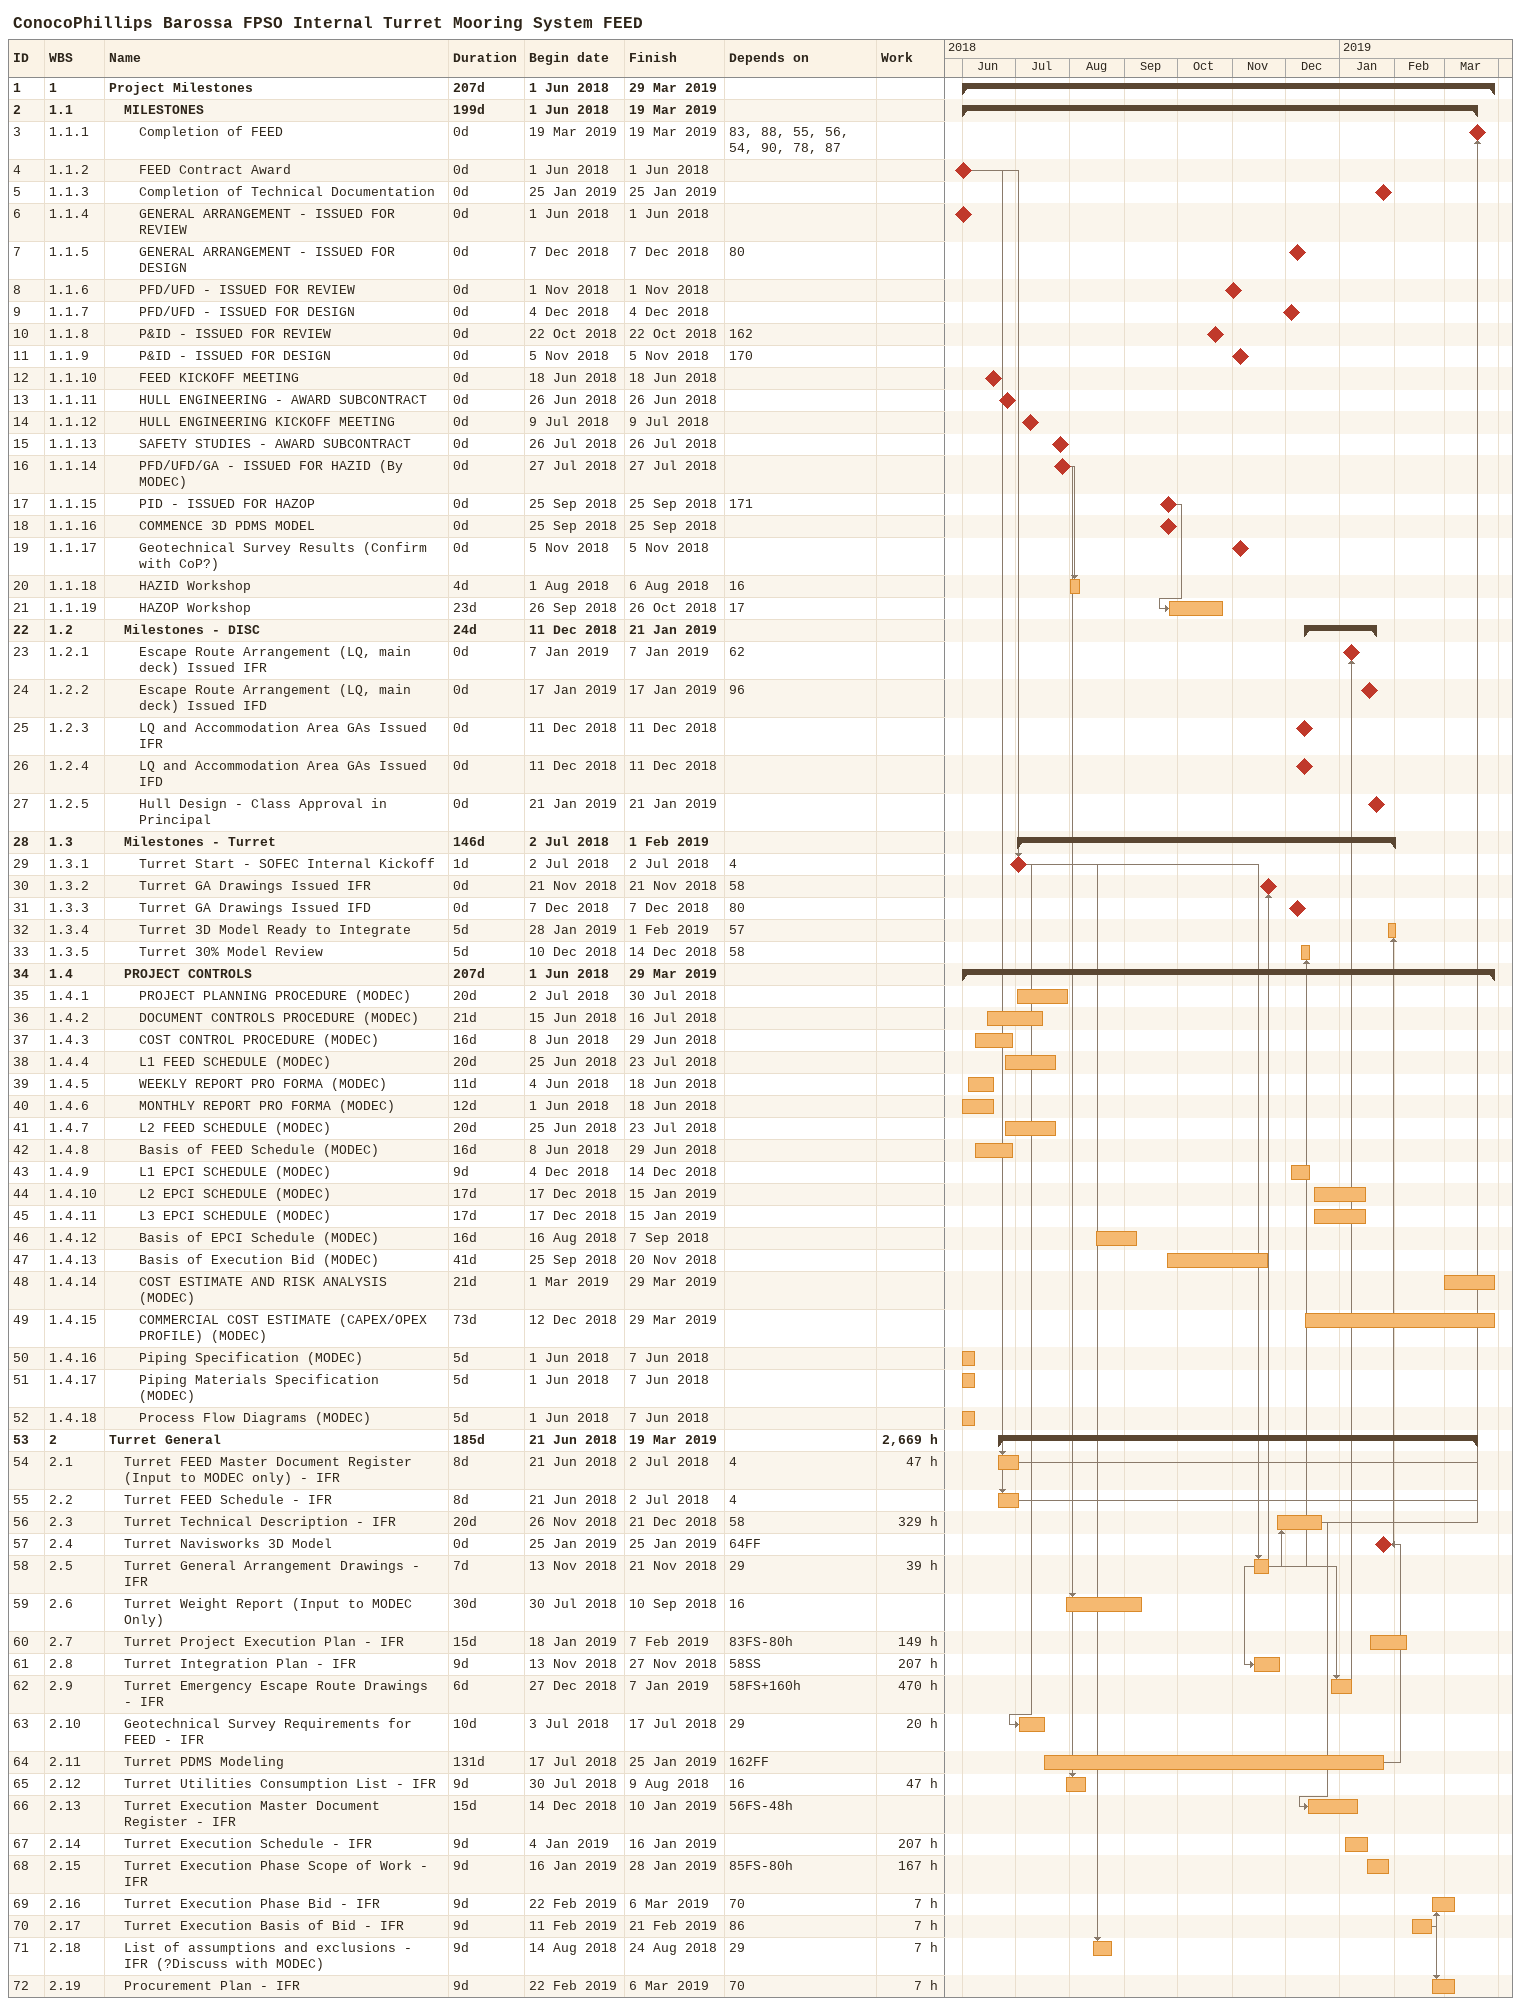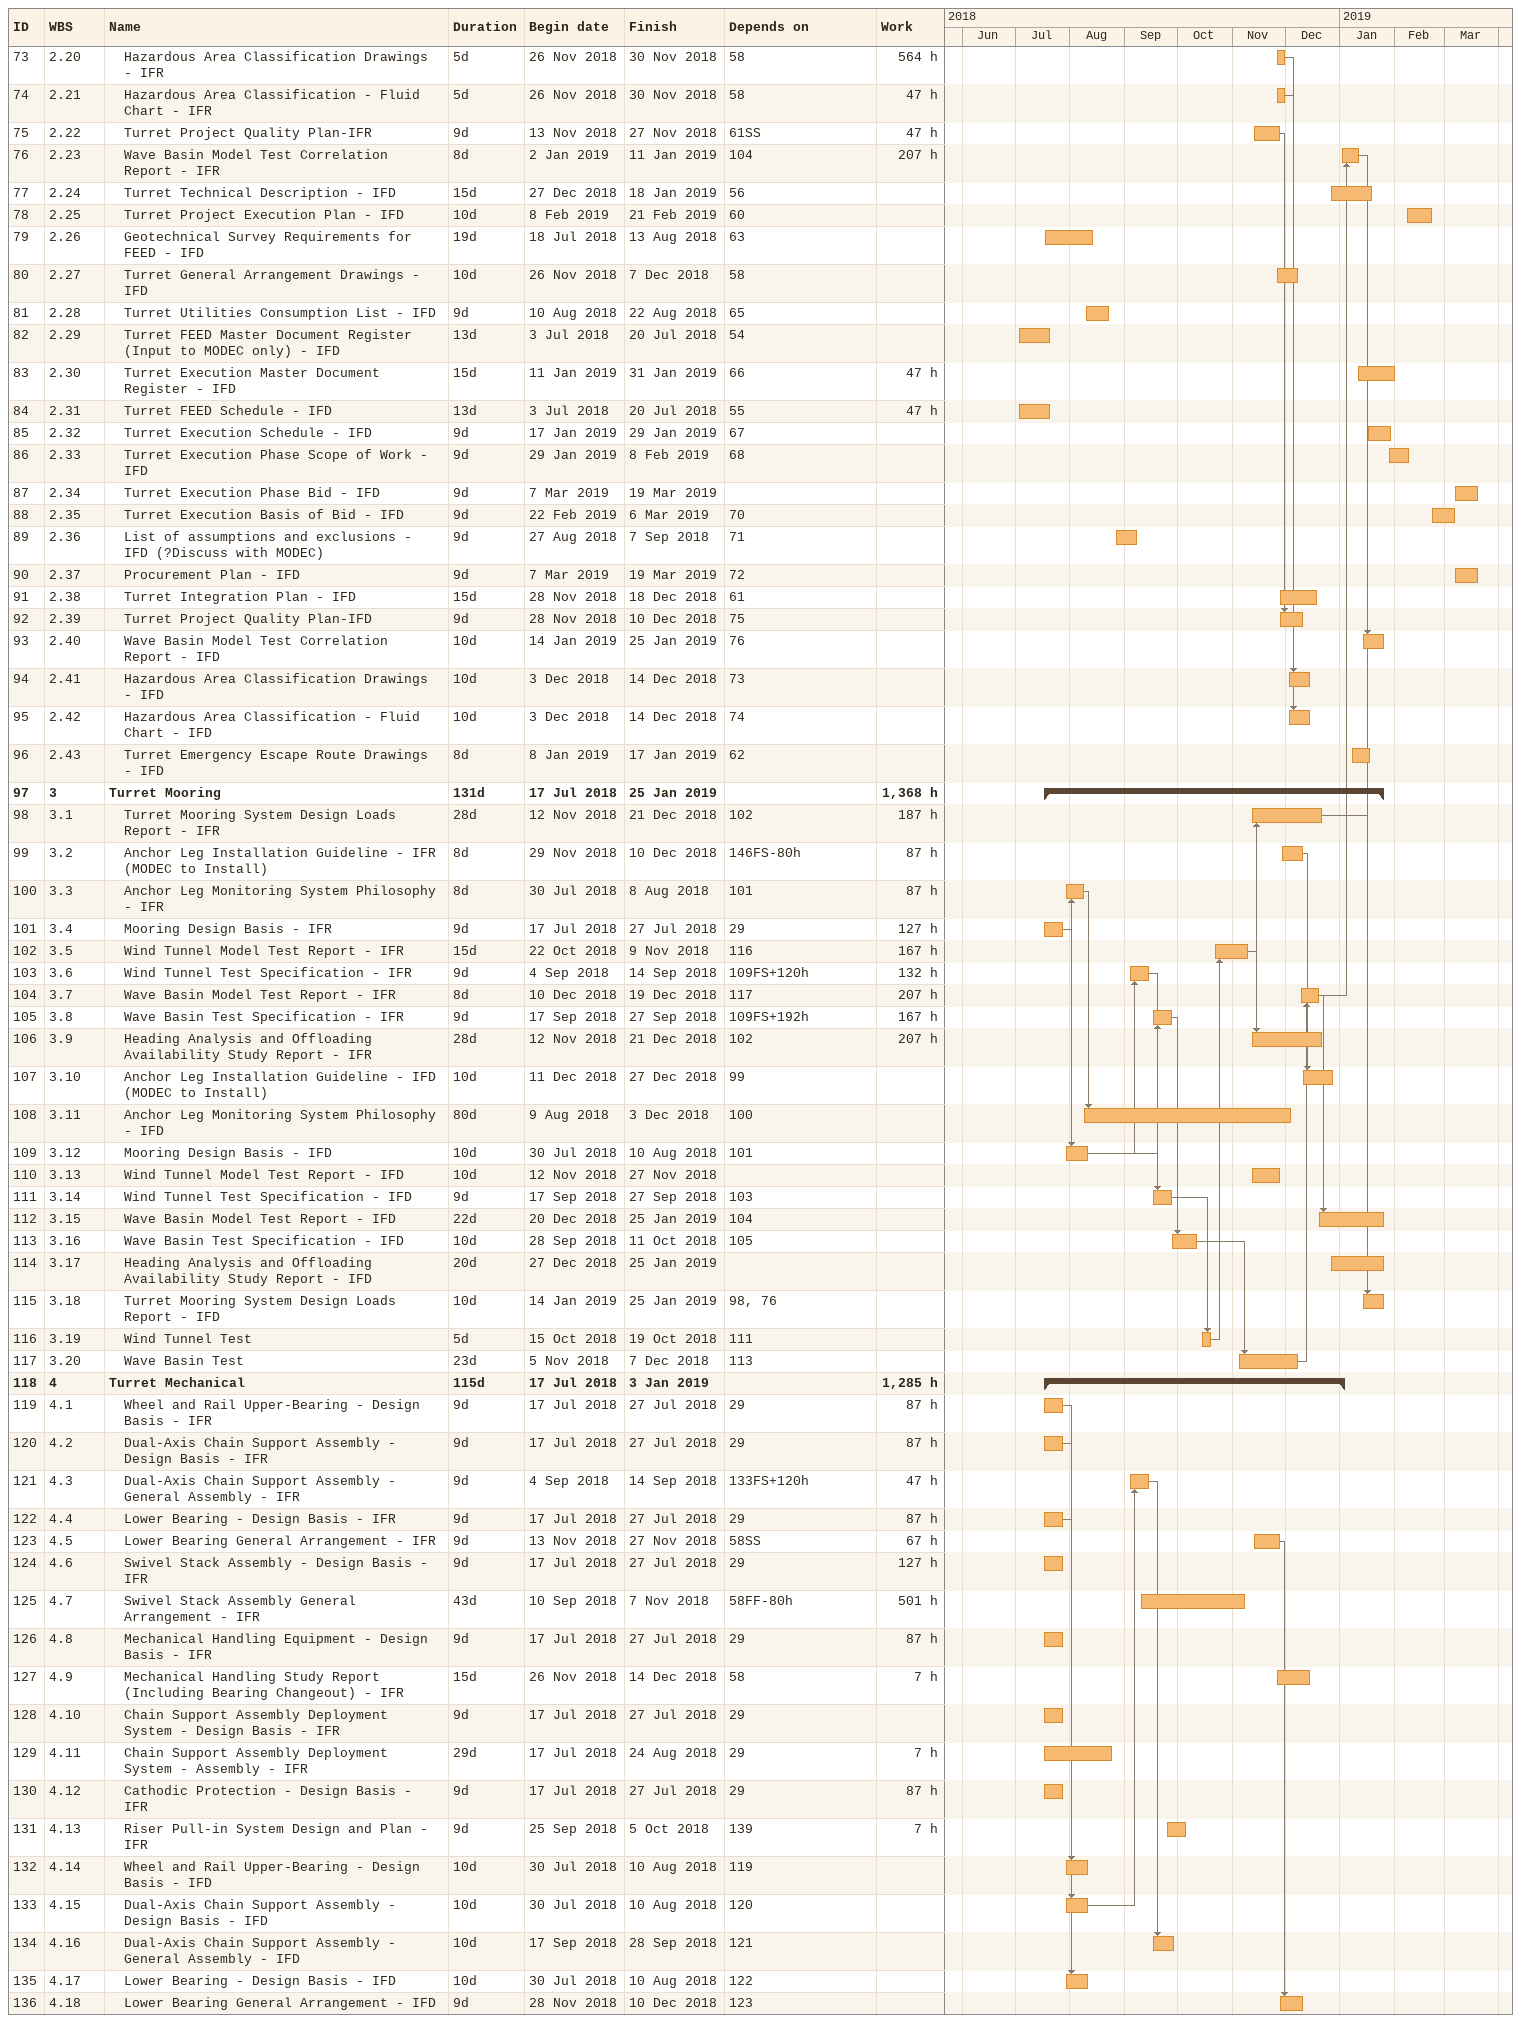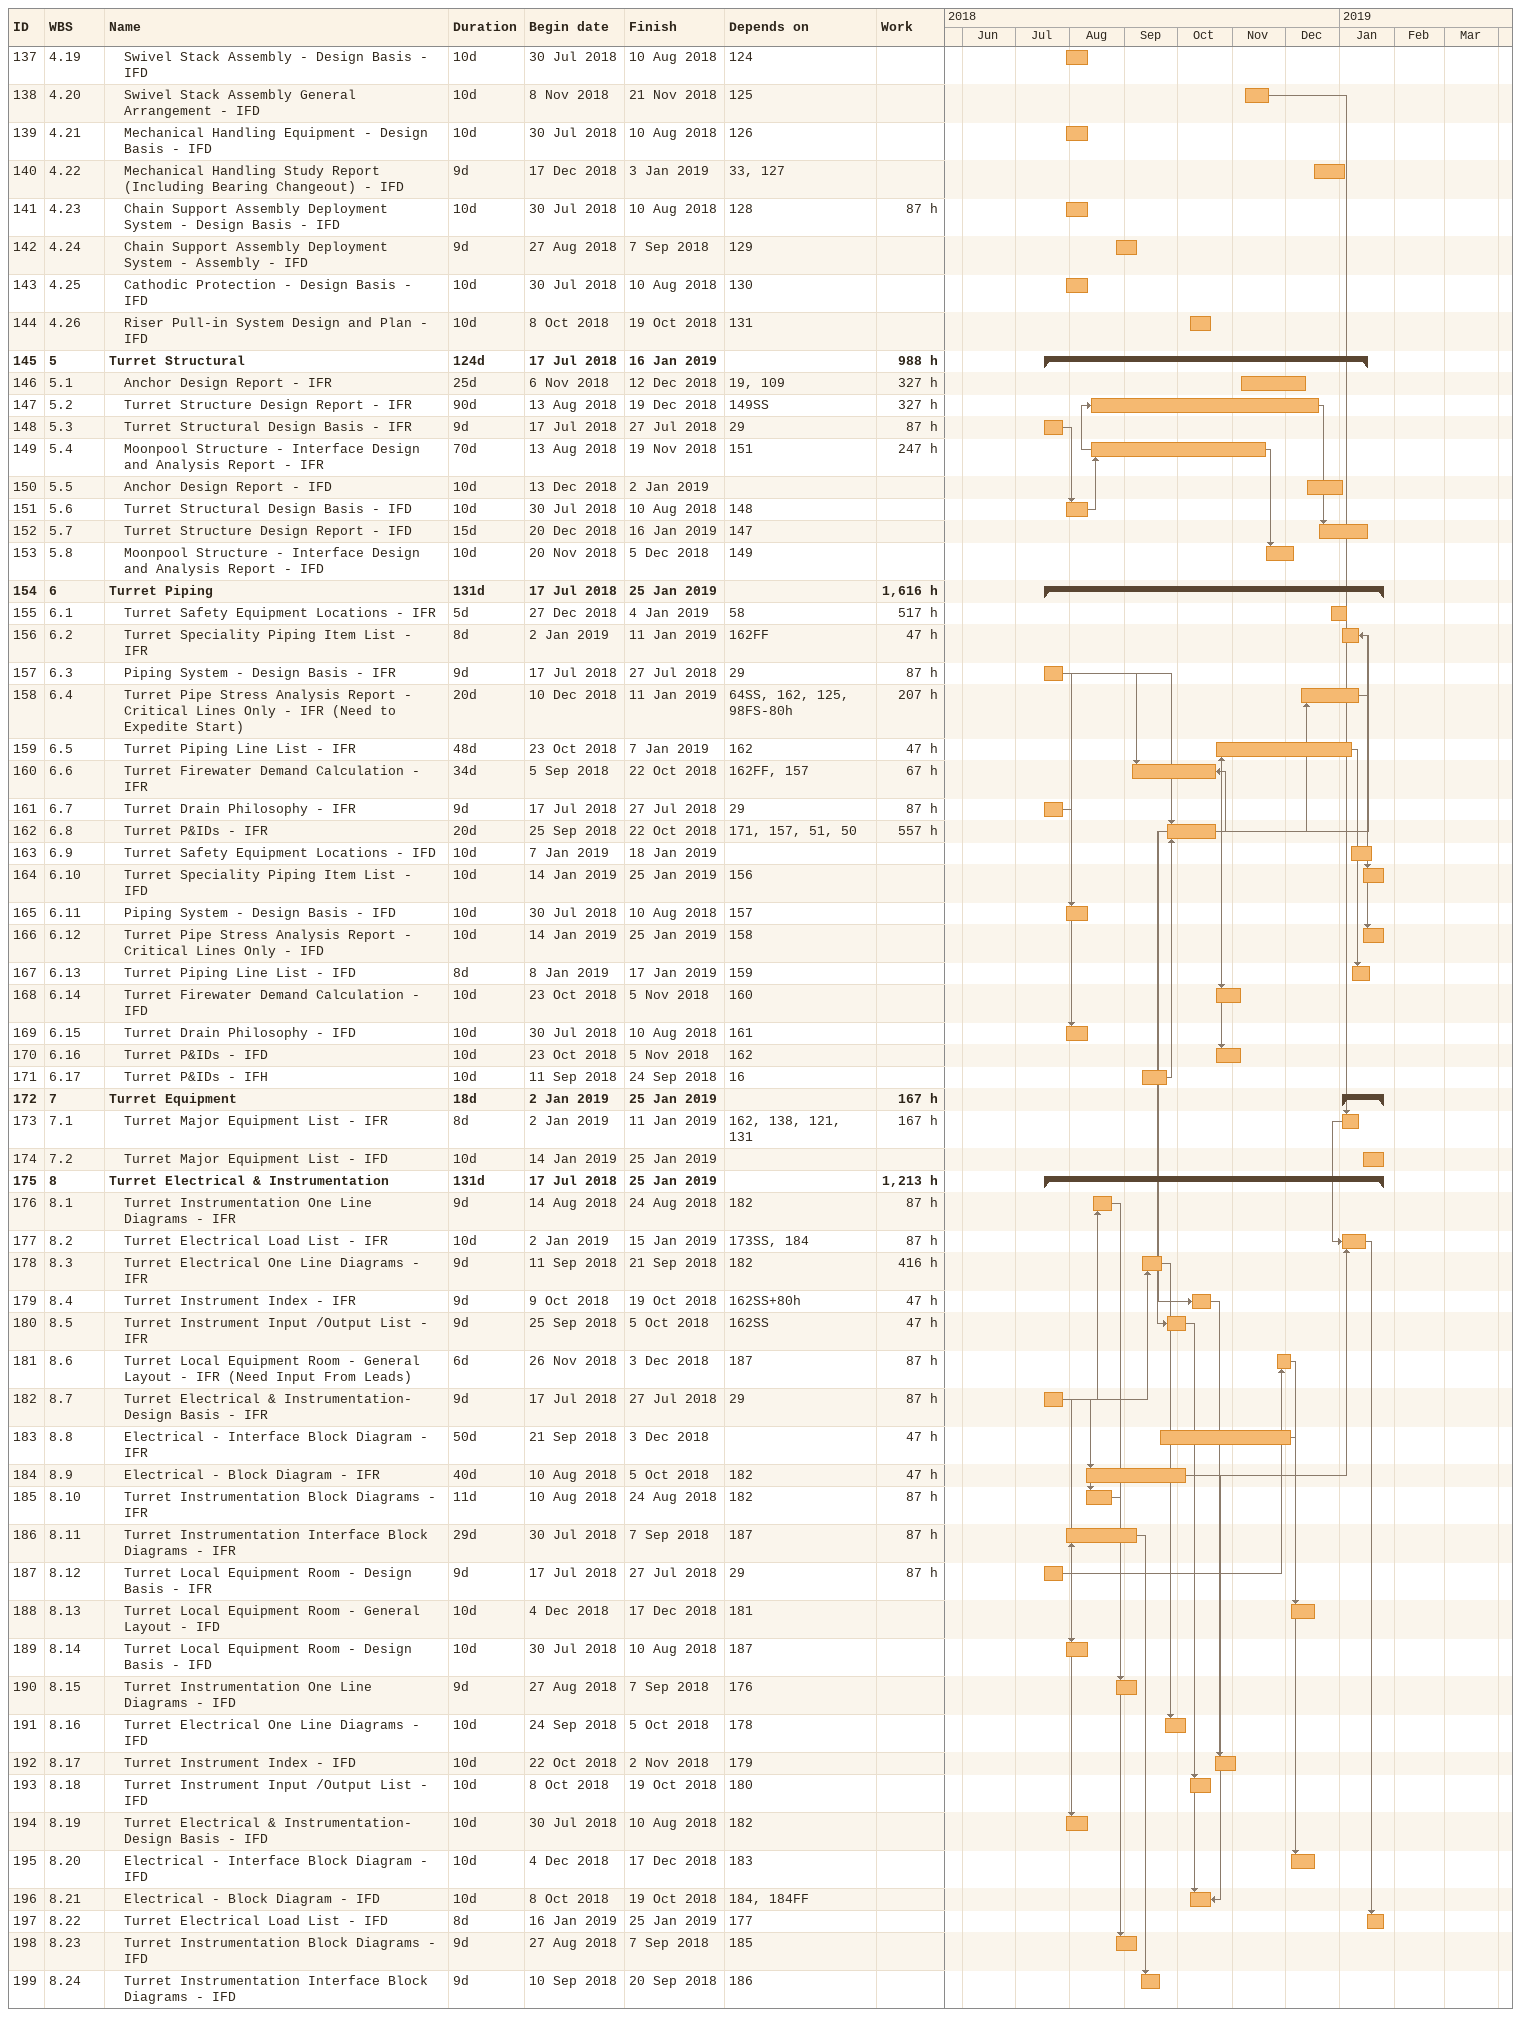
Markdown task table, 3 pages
ConocoPhillips Barossa FPSO Internal Turret Mooring System FEED

| ID | WBS | Task | Duration | Start | Finish | Predecessors | Work (h) |
|---|---|---|---|---|---|---|---|
| 1 | 1 | **Project Milestones** | 207d | 2018-06-01 | 2019-03-29 |  |  |
| 2 | 1.1 | **MILESTONES** | 199d | 2018-06-01 | 2019-03-19 |  |  |
| 3 | 1.1.1 | Completion of FEED | 0d | 2019-03-19 | 2019-03-19 | 83, 88, 55, 56, 54, 90, 78, 87 |  |
| 4 | 1.1.2 | FEED Contract Award | 0d | 2018-06-01 | 2018-06-01 |  |  |
| 5 | 1.1.3 | Completion of Technical Documentation | 0d | 2019-01-25 | 2019-01-25 |  |  |
| 6 | 1.1.4 | GENERAL ARRANGEMENT - ISSUED FOR REVIEW | 0d | 2018-06-01 | 2018-06-01 |  |  |
| 7 | 1.1.5 | GENERAL ARRANGEMENT - ISSUED FOR DESIGN | 0d | 2018-12-07 | 2018-12-07 | 80 |  |
| 8 | 1.1.6 | PFD/UFD - ISSUED FOR REVIEW | 0d | 2018-11-01 | 2018-11-01 |  |  |
| 9 | 1.1.7 | PFD/UFD - ISSUED FOR DESIGN | 0d | 2018-12-04 | 2018-12-04 |  |  |
| 10 | 1.1.8 | P&ID - ISSUED FOR REVIEW | 0d | 2018-10-22 | 2018-10-22 | 162 |  |
| 11 | 1.1.9 | P&ID - ISSUED FOR DESIGN | 0d | 2018-11-05 | 2018-11-05 | 170 |  |
| 12 | 1.1.10 | FEED KICKOFF MEETING | 0d | 2018-06-18 | 2018-06-18 |  |  |
| 13 | 1.1.11 | HULL ENGINEERING - AWARD SUBCONTRACT | 0d | 2018-06-26 | 2018-06-26 |  |  |
| 14 | 1.1.12 | HULL ENGINEERING KICKOFF MEETING | 0d | 2018-07-09 | 2018-07-09 |  |  |
| 15 | 1.1.13 | SAFETY STUDIES - AWARD SUBCONTRACT | 0d | 2018-07-26 | 2018-07-26 |  |  |
| 16 | 1.1.14 | PFD/UFD/GA - ISSUED FOR HAZID (By MODEC) | 0d | 2018-07-27 | 2018-07-27 |  |  |
| 17 | 1.1.15 | PID - ISSUED FOR HAZOP | 0d | 2018-09-25 | 2018-09-25 | 171 |  |
| 18 | 1.1.16 | COMMENCE 3D PDMS MODEL | 0d | 2018-09-25 | 2018-09-25 |  |  |
| 19 | 1.1.17 | Geotechnical Survey Results (Confirm with CoP?) | 0d | 2018-11-05 | 2018-11-05 |  |  |
| 20 | 1.1.18 | HAZID Workshop | 4d | 2018-08-01 | 2018-08-06 | 16 |  |
| 21 | 1.1.19 | HAZOP Workshop | 23d | 2018-09-26 | 2018-10-26 | 17 |  |
| 22 | 1.2 | **Milestones - DISC** | 24d | 2018-12-11 | 2019-01-21 |  |  |
| 23 | 1.2.1 | Escape Route Arrangement (LQ, main deck) Issued IFR | 0d | 2019-01-07 | 2019-01-07 | 62 |  |
| 24 | 1.2.2 | Escape Route Arrangement (LQ, main deck) Issued IFD | 0d | 2019-01-17 | 2019-01-17 | 96 |  |
| 25 | 1.2.3 | LQ and Accommodation Area GAs Issued IFR | 0d | 2018-12-11 | 2018-12-11 |  |  |
| 26 | 1.2.4 | LQ and Accommodation Area GAs Issued IFD | 0d | 2018-12-11 | 2018-12-11 |  |  |
| 27 | 1.2.5 | Hull Design - Class Approval in Principal | 0d | 2019-01-21 | 2019-01-21 |  |  |
| 28 | 1.3 | **Milestones - Turret** | 146d | 2018-07-02 | 2019-02-01 |  |  |
| 29 | 1.3.1 | Turret Start - SOFEC Internal Kickoff | 1d | 2018-07-02 | 2018-07-02 | 4 |  |
| 30 | 1.3.2 | Turret GA Drawings Issued IFR | 0d | 2018-11-21 | 2018-11-21 | 58 |  |
| 31 | 1.3.3 | Turret GA Drawings Issued IFD | 0d | 2018-12-07 | 2018-12-07 | 80 |  |
| 32 | 1.3.4 | Turret 3D Model Ready to Integrate | 5d | 2019-01-28 | 2019-02-01 | 57 |  |
| 33 | 1.3.5 | Turret 30% Model Review | 5d | 2018-12-10 | 2018-12-14 | 58 |  |
| 34 | 1.4 | **PROJECT CONTROLS** | 207d | 2018-06-01 | 2019-03-29 |  |  |
| 35 | 1.4.1 | PROJECT PLANNING PROCEDURE (MODEC) | 20d | 2018-07-02 | 2018-07-30 |  |  |
| 36 | 1.4.2 | DOCUMENT CONTROLS PROCEDURE (MODEC) | 21d | 2018-06-15 | 2018-07-16 |  |  |
| 37 | 1.4.3 | COST CONTROL PROCEDURE (MODEC) | 16d | 2018-06-08 | 2018-06-29 |  |  |
| 38 | 1.4.4 | L1 FEED SCHEDULE (MODEC) | 20d | 2018-06-25 | 2018-07-23 |  |  |
| 39 | 1.4.5 | WEEKLY REPORT PRO FORMA (MODEC) | 11d | 2018-06-04 | 2018-06-18 |  |  |
| 40 | 1.4.6 | MONTHLY REPORT PRO FORMA (MODEC) | 12d | 2018-06-01 | 2018-06-18 |  |  |
| 41 | 1.4.7 | L2 FEED SCHEDULE (MODEC) | 20d | 2018-06-25 | 2018-07-23 |  |  |
| 42 | 1.4.8 | Basis of FEED Schedule (MODEC) | 16d | 2018-06-08 | 2018-06-29 |  |  |
| 43 | 1.4.9 | L1 EPCI SCHEDULE (MODEC) | 9d | 2018-12-04 | 2018-12-14 |  |  |
| 44 | 1.4.10 | L2 EPCI SCHEDULE (MODEC) | 17d | 2018-12-17 | 2019-01-15 |  |  |
| 45 | 1.4.11 | L3 EPCI SCHEDULE (MODEC) | 17d | 2018-12-17 | 2019-01-15 |  |  |
| 46 | 1.4.12 | Basis of EPCI Schedule (MODEC) | 16d | 2018-08-16 | 2018-09-07 |  |  |
| 47 | 1.4.13 | Basis of Execution Bid (MODEC) | 41d | 2018-09-25 | 2018-11-20 |  |  |
| 48 | 1.4.14 | COST ESTIMATE AND RISK ANALYSIS (MODEC) | 21d | 2019-03-01 | 2019-03-29 |  |  |
| 49 | 1.4.15 | COMMERCIAL COST ESTIMATE (CAPEX/OPEX PROFILE) (MODEC) | 73d | 2018-12-12 | 2019-03-29 |  |  |
| 50 | 1.4.16 | Piping Specification (MODEC) | 5d | 2018-06-01 | 2018-06-07 |  |  |
| 51 | 1.4.17 | Piping Materials Specification (MODEC) | 5d | 2018-06-01 | 2018-06-07 |  |  |
| 52 | 1.4.18 | Process Flow Diagrams (MODEC) | 5d | 2018-06-01 | 2018-06-07 |  |  |
| 53 | 2 | **Turret General** | 185d | 2018-06-21 | 2019-03-19 |  | 2669 |
| 54 | 2.1 | Turret FEED Master Document Register (Input to MODEC only) - IFR | 8d | 2018-06-21 | 2018-07-02 | 4 | 47 |
| 55 | 2.2 | Turret FEED Schedule - IFR | 8d | 2018-06-21 | 2018-07-02 | 4 |  |
| 56 | 2.3 | Turret Technical Description - IFR | 20d | 2018-11-26 | 2018-12-21 | 58 | 329 |
| 57 | 2.4 | Turret Navisworks 3D Model | 0d | 2019-01-25 | 2019-01-25 | 64FF |  |
| 58 | 2.5 | Turret General Arrangement Drawings - IFR | 7d | 2018-11-13 | 2018-11-21 | 29 | 39 |
| 59 | 2.6 | Turret Weight Report (Input to MODEC Only) | 30d | 2018-07-30 | 2018-09-10 | 16 |  |
| 60 | 2.7 | Turret Project Execution Plan - IFR | 15d | 2019-01-18 | 2019-02-07 | 83FS-80h | 149 |
| 61 | 2.8 | Turret Integration Plan - IFR | 9d | 2018-11-13 | 2018-11-27 | 58SS | 207 |
| 62 | 2.9 | Turret Emergency Escape Route Drawings - IFR | 6d | 2018-12-27 | 2019-01-07 | 58FS+160h | 470 |
| 63 | 2.10 | Geotechnical Survey Requirements for FEED - IFR | 10d | 2018-07-03 | 2018-07-17 | 29 | 20 |
| 64 | 2.11 | Turret PDMS Modeling | 131d | 2018-07-17 | 2019-01-25 | 162FF |  |
| 65 | 2.12 | Turret Utilities Consumption List - IFR | 9d | 2018-07-30 | 2018-08-09 | 16 | 47 |
| 66 | 2.13 | Turret Execution Master Document Register - IFR | 15d | 2018-12-14 | 2019-01-10 | 56FS-48h |  |
| 67 | 2.14 | Turret Execution Schedule - IFR | 9d | 2019-01-04 | 2019-01-16 |  | 207 |
| 68 | 2.15 | Turret Execution Phase Scope of Work - IFR | 9d | 2019-01-16 | 2019-01-28 | 85FS-80h | 167 |
| 69 | 2.16 | Turret Execution Phase Bid - IFR | 9d | 2019-02-22 | 2019-03-06 | 70 | 7 |
| 70 | 2.17 | Turret Execution Basis of Bid - IFR | 9d | 2019-02-11 | 2019-02-21 | 86 | 7 |
| 71 | 2.18 | List of assumptions and exclusions - IFR (?Discuss with MODEC) | 9d | 2018-08-14 | 2018-08-24 | 29 | 7 |
| 72 | 2.19 | Procurement Plan - IFR | 9d | 2019-02-22 | 2019-03-06 | 70 | 7 |
| 73 | 2.20 | Hazardous Area Classification Drawings - IFR | 5d | 2018-11-26 | 2018-11-30 | 58 | 564 |
| 74 | 2.21 | Hazardous Area Classification - Fluid Chart - IFR | 5d | 2018-11-26 | 2018-11-30 | 58 | 47 |
| 75 | 2.22 | Turret Project Quality Plan-IFR | 9d | 2018-11-13 | 2018-11-27 | 61SS | 47 |
| 76 | 2.23 | Wave Basin Model Test Correlation Report - IFR | 8d | 2019-01-02 | 2019-01-11 | 104 | 207 |
| 77 | 2.24 | Turret Technical Description - IFD | 15d | 2018-12-27 | 2019-01-18 | 56 |  |
| 78 | 2.25 | Turret Project Execution Plan - IFD | 10d | 2019-02-08 | 2019-02-21 | 60 |  |
| 79 | 2.26 | Geotechnical Survey Requirements for FEED - IFD | 19d | 2018-07-18 | 2018-08-13 | 63 |  |
| 80 | 2.27 | Turret General Arrangement Drawings - IFD | 10d | 2018-11-26 | 2018-12-07 | 58 |  |
| 81 | 2.28 | Turret Utilities Consumption List - IFD | 9d | 2018-08-10 | 2018-08-22 | 65 |  |
| 82 | 2.29 | Turret FEED Master Document Register (Input to MODEC only) - IFD | 13d | 2018-07-03 | 2018-07-20 | 54 |  |
| 83 | 2.30 | Turret Execution Master Document Register - IFD | 15d | 2019-01-11 | 2019-01-31 | 66 | 47 |
| 84 | 2.31 | Turret FEED Schedule - IFD | 13d | 2018-07-03 | 2018-07-20 | 55 | 47 |
| 85 | 2.32 | Turret Execution Schedule - IFD | 9d | 2019-01-17 | 2019-01-29 | 67 |  |
| 86 | 2.33 | Turret Execution Phase Scope of Work - IFD | 9d | 2019-01-29 | 2019-02-08 | 68 |  |
| 87 | 2.34 | Turret Execution Phase Bid - IFD | 9d | 2019-03-07 | 2019-03-19 |  |  |
| 88 | 2.35 | Turret Execution Basis of Bid - IFD | 9d | 2019-02-22 | 2019-03-06 | 70 |  |
| 89 | 2.36 | List of assumptions and exclusions - IFD (?Discuss with MODEC) | 9d | 2018-08-27 | 2018-09-07 | 71 |  |
| 90 | 2.37 | Procurement Plan - IFD | 9d | 2019-03-07 | 2019-03-19 | 72 |  |
| 91 | 2.38 | Turret Integration Plan - IFD | 15d | 2018-11-28 | 2018-12-18 | 61 |  |
| 92 | 2.39 | Turret Project Quality Plan-IFD | 9d | 2018-11-28 | 2018-12-10 | 75 |  |
| 93 | 2.40 | Wave Basin Model Test Correlation Report - IFD | 10d | 2019-01-14 | 2019-01-25 | 76 |  |
| 94 | 2.41 | Hazardous Area Classification Drawings - IFD | 10d | 2018-12-03 | 2018-12-14 | 73 |  |
| 95 | 2.42 | Hazardous Area Classification - Fluid Chart - IFD | 10d | 2018-12-03 | 2018-12-14 | 74 |  |
| 96 | 2.43 | Turret Emergency Escape Route Drawings - IFD | 8d | 2019-01-08 | 2019-01-17 | 62 |  |
| 97 | 3 | **Turret Mooring** | 131d | 2018-07-17 | 2019-01-25 |  | 1368 |
| 98 | 3.1 | Turret Mooring System Design Loads Report - IFR | 28d | 2018-11-12 | 2018-12-21 | 102 | 187 |
| 99 | 3.2 | Anchor Leg Installation Guideline - IFR (MODEC to Install) | 8d | 2018-11-29 | 2018-12-10 | 146FS-80h | 87 |
| 100 | 3.3 | Anchor Leg Monitoring System Philosophy - IFR | 8d | 2018-07-30 | 2018-08-08 | 101 | 87 |
| 101 | 3.4 | Mooring Design Basis - IFR | 9d | 2018-07-17 | 2018-07-27 | 29 | 127 |
| 102 | 3.5 | Wind Tunnel Model Test Report - IFR | 15d | 2018-10-22 | 2018-11-09 | 116 | 167 |
| 103 | 3.6 | Wind Tunnel Test Specification - IFR | 9d | 2018-09-04 | 2018-09-14 | 109FS+120h | 132 |
| 104 | 3.7 | Wave Basin Model Test Report - IFR | 8d | 2018-12-10 | 2018-12-19 | 117 | 207 |
| 105 | 3.8 | Wave Basin Test Specification - IFR | 9d | 2018-09-17 | 2018-09-27 | 109FS+192h | 167 |
| 106 | 3.9 | Heading Analysis and Offloading Availability Study Report - IFR | 28d | 2018-11-12 | 2018-12-21 | 102 | 207 |
| 107 | 3.10 | Anchor Leg Installation Guideline - IFD (MODEC to Install) | 10d | 2018-12-11 | 2018-12-27 | 99 |  |
| 108 | 3.11 | Anchor Leg Monitoring System Philosophy - IFD | 80d | 2018-08-09 | 2018-12-03 | 100 |  |
| 109 | 3.12 | Mooring Design Basis - IFD | 10d | 2018-07-30 | 2018-08-10 | 101 |  |
| 110 | 3.13 | Wind Tunnel Model Test Report - IFD | 10d | 2018-11-12 | 2018-11-27 |  |  |
| 111 | 3.14 | Wind Tunnel Test Specification - IFD | 9d | 2018-09-17 | 2018-09-27 | 103 |  |
| 112 | 3.15 | Wave Basin Model Test Report - IFD | 22d | 2018-12-20 | 2019-01-25 | 104 |  |
| 113 | 3.16 | Wave Basin Test Specification - IFD | 10d | 2018-09-28 | 2018-10-11 | 105 |  |
| 114 | 3.17 | Heading Analysis and Offloading Availability Study Report - IFD | 20d | 2018-12-27 | 2019-01-25 |  |  |
| 115 | 3.18 | Turret Mooring System Design Loads Report - IFD | 10d | 2019-01-14 | 2019-01-25 | 98, 76 |  |
| 116 | 3.19 | Wind Tunnel Test | 5d | 2018-10-15 | 2018-10-19 | 111 |  |
| 117 | 3.20 | Wave Basin Test | 23d | 2018-11-05 | 2018-12-07 | 113 |  |
| 118 | 4 | **Turret Mechanical** | 115d | 2018-07-17 | 2019-01-03 |  | 1285 |
| 119 | 4.1 | Wheel and Rail Upper-Bearing - Design Basis - IFR | 9d | 2018-07-17 | 2018-07-27 | 29 | 87 |
| 120 | 4.2 | Dual-Axis Chain Support Assembly - Design Basis - IFR | 9d | 2018-07-17 | 2018-07-27 | 29 | 87 |
| 121 | 4.3 | Dual-Axis Chain Support Assembly - General Assembly - IFR | 9d | 2018-09-04 | 2018-09-14 | 133FS+120h | 47 |
| 122 | 4.4 | Lower Bearing - Design Basis - IFR | 9d | 2018-07-17 | 2018-07-27 | 29 | 87 |
| 123 | 4.5 | Lower Bearing General Arrangement - IFR | 9d | 2018-11-13 | 2018-11-27 | 58SS | 67 |
| 124 | 4.6 | Swivel Stack Assembly - Design Basis - IFR | 9d | 2018-07-17 | 2018-07-27 | 29 | 127 |
| 125 | 4.7 | Swivel Stack Assembly General Arrangement - IFR | 43d | 2018-09-10 | 2018-11-07 | 58FF-80h | 501 |
| 126 | 4.8 | Mechanical Handling Equipment - Design Basis - IFR | 9d | 2018-07-17 | 2018-07-27 | 29 | 87 |
| 127 | 4.9 | Mechanical Handling Study Report (Including Bearing Changeout) - IFR | 15d | 2018-11-26 | 2018-12-14 | 58 | 7 |
| 128 | 4.10 | Chain Support Assembly Deployment System - Design Basis - IFR | 9d | 2018-07-17 | 2018-07-27 | 29 |  |
| 129 | 4.11 | Chain Support Assembly Deployment System - Assembly - IFR | 29d | 2018-07-17 | 2018-08-24 | 29 | 7 |
| 130 | 4.12 | Cathodic Protection - Design Basis - IFR | 9d | 2018-07-17 | 2018-07-27 | 29 | 87 |
| 131 | 4.13 | Riser Pull-in System Design and Plan - IFR | 9d | 2018-09-25 | 2018-10-05 | 139 | 7 |
| 132 | 4.14 | Wheel and Rail Upper-Bearing - Design Basis - IFD | 10d | 2018-07-30 | 2018-08-10 | 119 |  |
| 133 | 4.15 | Dual-Axis Chain Support Assembly - Design Basis - IFD | 10d | 2018-07-30 | 2018-08-10 | 120 |  |
| 134 | 4.16 | Dual-Axis Chain Support Assembly - General Assembly - IFD | 10d | 2018-09-17 | 2018-09-28 | 121 |  |
| 135 | 4.17 | Lower Bearing - Design Basis - IFD | 10d | 2018-07-30 | 2018-08-10 | 122 |  |
| 136 | 4.18 | Lower Bearing General Arrangement - IFD | 9d | 2018-11-28 | 2018-12-10 | 123 |  |
| 137 | 4.19 | Swivel Stack Assembly - Design Basis - IFD | 10d | 2018-07-30 | 2018-08-10 | 124 |  |
| 138 | 4.20 | Swivel Stack Assembly General Arrangement - IFD | 10d | 2018-11-08 | 2018-11-21 | 125 |  |
| 139 | 4.21 | Mechanical Handling Equipment - Design Basis - IFD | 10d | 2018-07-30 | 2018-08-10 | 126 |  |
| 140 | 4.22 | Mechanical Handling Study Report (Including Bearing Changeout) - IFD | 9d | 2018-12-17 | 2019-01-03 | 33, 127 |  |
| 141 | 4.23 | Chain Support Assembly Deployment System - Design Basis - IFD | 10d | 2018-07-30 | 2018-08-10 | 128 | 87 |
| 142 | 4.24 | Chain Support Assembly Deployment System - Assembly - IFD | 9d | 2018-08-27 | 2018-09-07 | 129 |  |
| 143 | 4.25 | Cathodic Protection - Design Basis - IFD | 10d | 2018-07-30 | 2018-08-10 | 130 |  |
| 144 | 4.26 | Riser Pull-in System Design and Plan - IFD | 10d | 2018-10-08 | 2018-10-19 | 131 |  |
| 145 | 5 | **Turret Structural** | 124d | 2018-07-17 | 2019-01-16 |  | 988 |
| 146 | 5.1 | Anchor Design Report - IFR | 25d | 2018-11-06 | 2018-12-12 | 19, 109 | 327 |
| 147 | 5.2 | Turret Structure Design Report - IFR | 90d | 2018-08-13 | 2018-12-19 | 149SS | 327 |
| 148 | 5.3 | Turret Structural Design Basis - IFR | 9d | 2018-07-17 | 2018-07-27 | 29 | 87 |
| 149 | 5.4 | Moonpool Structure - Interface Design and Analysis Report - IFR | 70d | 2018-08-13 | 2018-11-19 | 151 | 247 |
| 150 | 5.5 | Anchor Design Report - IFD | 10d | 2018-12-13 | 2019-01-02 |  |  |
| 151 | 5.6 | Turret Structural Design Basis - IFD | 10d | 2018-07-30 | 2018-08-10 | 148 |  |
| 152 | 5.7 | Turret Structure Design Report - IFD | 15d | 2018-12-20 | 2019-01-16 | 147 |  |
| 153 | 5.8 | Moonpool Structure - Interface Design and Analysis Report - IFD | 10d | 2018-11-20 | 2018-12-05 | 149 |  |
| 154 | 6 | **Turret Piping** | 131d | 2018-07-17 | 2019-01-25 |  | 1616 |
| 155 | 6.1 | Turret Safety Equipment Locations - IFR | 5d | 2018-12-27 | 2019-01-04 | 58 | 517 |
| 156 | 6.2 | Turret Speciality Piping Item List - IFR | 8d | 2019-01-02 | 2019-01-11 | 162FF | 47 |
| 157 | 6.3 | Piping System - Design Basis - IFR | 9d | 2018-07-17 | 2018-07-27 | 29 | 87 |
| 158 | 6.4 | Turret Pipe Stress Analysis Report - Critical Lines Only - IFR (Need to Expedite Start) | 20d | 2018-12-10 | 2019-01-11 | 64SS, 162, 125, 98FS-80h | 207 |
| 159 | 6.5 | Turret Piping Line List - IFR | 48d | 2018-10-23 | 2019-01-07 | 162 | 47 |
| 160 | 6.6 | Turret Firewater Demand Calculation - IFR | 34d | 2018-09-05 | 2018-10-22 | 162FF, 157 | 67 |
| 161 | 6.7 | Turret Drain Philosophy - IFR | 9d | 2018-07-17 | 2018-07-27 | 29 | 87 |
| 162 | 6.8 | Turret P&IDs - IFR | 20d | 2018-09-25 | 2018-10-22 | 171, 157, 51, 50 | 557 |
| 163 | 6.9 | Turret Safety Equipment Locations - IFD | 10d | 2019-01-07 | 2019-01-18 |  |  |
| 164 | 6.10 | Turret Speciality Piping Item List - IFD | 10d | 2019-01-14 | 2019-01-25 | 156 |  |
| 165 | 6.11 | Piping System - Design Basis - IFD | 10d | 2018-07-30 | 2018-08-10 | 157 |  |
| 166 | 6.12 | Turret Pipe Stress Analysis Report - Critical Lines Only - IFD | 10d | 2019-01-14 | 2019-01-25 | 158 |  |
| 167 | 6.13 | Turret Piping Line List - IFD | 8d | 2019-01-08 | 2019-01-17 | 159 |  |
| 168 | 6.14 | Turret Firewater Demand Calculation - IFD | 10d | 2018-10-23 | 2018-11-05 | 160 |  |
| 169 | 6.15 | Turret Drain Philosophy - IFD | 10d | 2018-07-30 | 2018-08-10 | 161 |  |
| 170 | 6.16 | Turret P&IDs - IFD | 10d | 2018-10-23 | 2018-11-05 | 162 |  |
| 171 | 6.17 | Turret P&IDs - IFH | 10d | 2018-09-11 | 2018-09-24 | 16 |  |
| 172 | 7 | **Turret Equipment** | 18d | 2019-01-02 | 2019-01-25 |  | 167 |
| 173 | 7.1 | Turret Major Equipment List - IFR | 8d | 2019-01-02 | 2019-01-11 | 162, 138, 121, 131 | 167 |
| 174 | 7.2 | Turret Major Equipment List - IFD | 10d | 2019-01-14 | 2019-01-25 |  |  |
| 175 | 8 | **Turret Electrical & Instrumentation** | 131d | 2018-07-17 | 2019-01-25 |  | 1213 |
| 176 | 8.1 | Turret Instrumentation One Line Diagrams - IFR | 9d | 2018-08-14 | 2018-08-24 | 182 | 87 |
| 177 | 8.2 | Turret Electrical Load List - IFR | 10d | 2019-01-02 | 2019-01-15 | 173SS, 184 | 87 |
| 178 | 8.3 | Turret Electrical One Line Diagrams - IFR | 9d | 2018-09-11 | 2018-09-21 | 182 | 416 |
| 179 | 8.4 | Turret Instrument Index - IFR | 9d | 2018-10-09 | 2018-10-19 | 162SS+80h | 47 |
| 180 | 8.5 | Turret Instrument Input /Output List - IFR | 9d | 2018-09-25 | 2018-10-05 | 162SS | 47 |
| 181 | 8.6 | Turret Local Equipment Room - General Layout - IFR (Need Input From Leads) | 6d | 2018-11-26 | 2018-12-03 | 187 | 87 |
| 182 | 8.7 | Turret Electrical & Instrumentation- Design Basis - IFR | 9d | 2018-07-17 | 2018-07-27 | 29 | 87 |
| 183 | 8.8 | Electrical - Interface Block Diagram - IFR | 50d | 2018-09-21 | 2018-12-03 |  | 47 |
| 184 | 8.9 | Electrical - Block Diagram - IFR | 40d | 2018-08-10 | 2018-10-05 | 182 | 47 |
| 185 | 8.10 | Turret Instrumentation Block Diagrams - IFR | 11d | 2018-08-10 | 2018-08-24 | 182 | 87 |
| 186 | 8.11 | Turret Instrumentation Interface Block Diagrams - IFR | 29d | 2018-07-30 | 2018-09-07 | 187 | 87 |
| 187 | 8.12 | Turret Local Equipment Room - Design Basis - IFR | 9d | 2018-07-17 | 2018-07-27 | 29 | 87 |
| 188 | 8.13 | Turret Local Equipment Room - General Layout - IFD | 10d | 2018-12-04 | 2018-12-17 | 181 |  |
| 189 | 8.14 | Turret Local Equipment Room - Design Basis - IFD | 10d | 2018-07-30 | 2018-08-10 | 187 |  |
| 190 | 8.15 | Turret Instrumentation One Line Diagrams - IFD | 9d | 2018-08-27 | 2018-09-07 | 176 |  |
| 191 | 8.16 | Turret Electrical One Line Diagrams - IFD | 10d | 2018-09-24 | 2018-10-05 | 178 |  |
| 192 | 8.17 | Turret Instrument Index - IFD | 10d | 2018-10-22 | 2018-11-02 | 179 |  |
| 193 | 8.18 | Turret Instrument Input /Output List - IFD | 10d | 2018-10-08 | 2018-10-19 | 180 |  |
| 194 | 8.19 | Turret Electrical & Instrumentation- Design Basis - IFD | 10d | 2018-07-30 | 2018-08-10 | 182 |  |
| 195 | 8.20 | Electrical - Interface Block Diagram - IFD | 10d | 2018-12-04 | 2018-12-17 | 183 |  |
| 196 | 8.21 | Electrical - Block Diagram - IFD | 10d | 2018-10-08 | 2018-10-19 | 184, 184FF |  |
| 197 | 8.22 | Turret Electrical Load List - IFD | 8d | 2019-01-16 | 2019-01-25 | 177 |  |
| 198 | 8.23 | Turret Instrumentation Block Diagrams - IFD | 9d | 2018-08-27 | 2018-09-07 | 185 |  |
| 199 | 8.24 | Turret Instrumentation Interface Block Diagrams - IFD | 9d | 2018-09-10 | 2018-09-20 | 186 |  |
